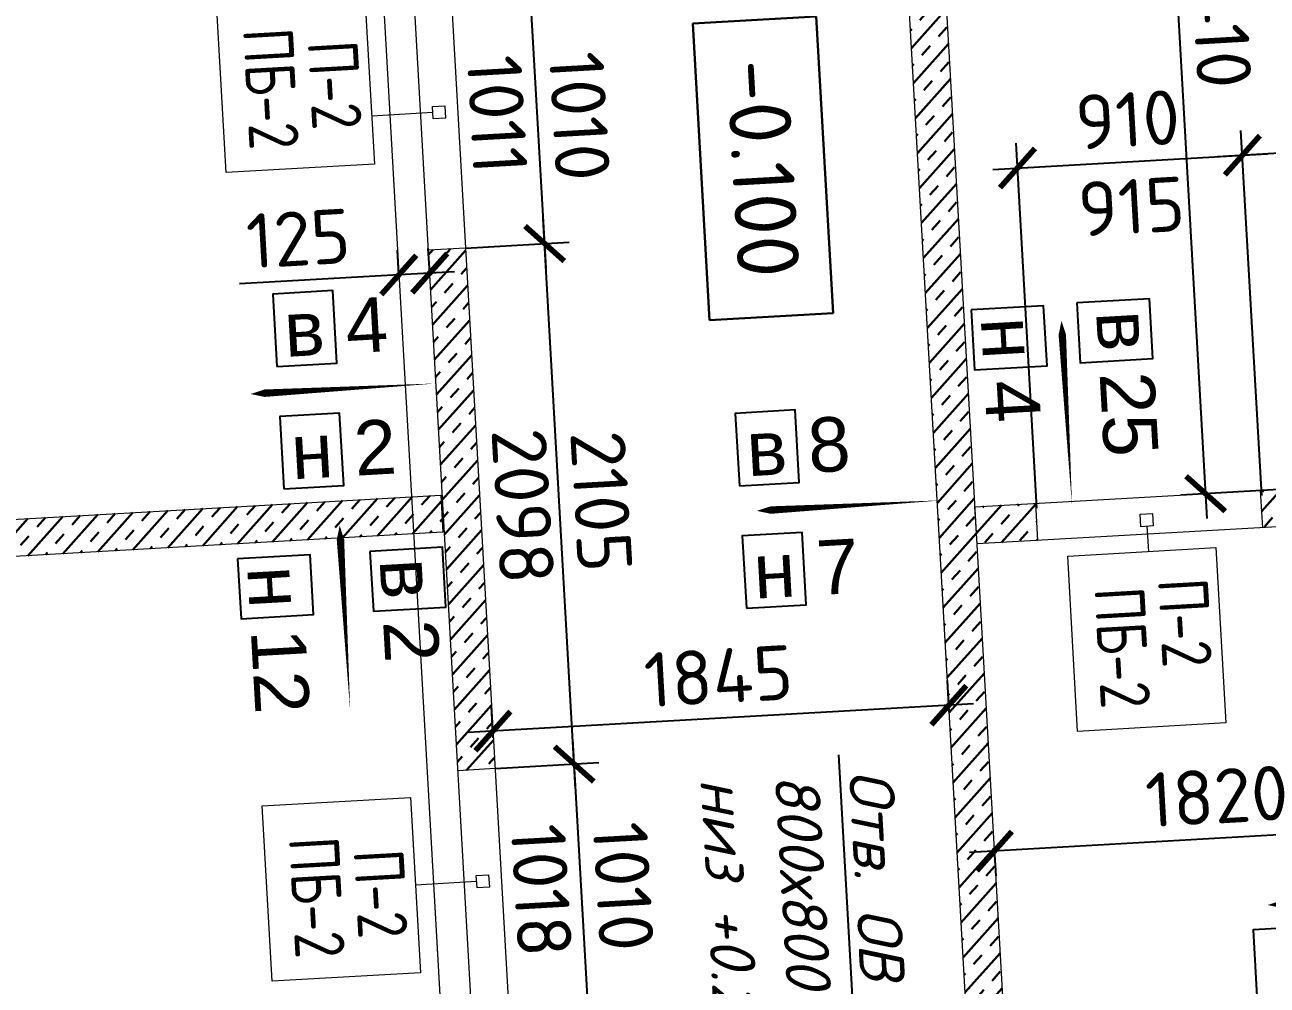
# Model space of a CAD drawing. Header units: metres. Extents: x 107714.6 to 107779.8, y 110796.6 to 110847.9.
# Drawn here: x 107722.61 to 107727.63, y 110817.9 to 110821.78 of the extents above; entities that cross this region are included whole.
import ezdxf
from ezdxf import colors
from ezdxf.entities.mleader import LeaderData, LeaderLine
from ezdxf.enums import TextEntityAlignment as Align
from ezdxf.math import Vec2, Vec3

# ---------------------------------------------------------------- set-up
doc = ezdxf.new("R2010")
doc.units = ezdxf.units.M
doc.set_wipeout_variables(frame=1)
doc.header["$PDMODE"] = 35
doc.header["$PDSIZE"] = 0.01
doc.linetypes.add('CENTER', pattern=[50.8, 31.75, -6.35, 6.35, -6.35])
for name, color, linetype, lineweight in [('0_Выноски текст', 7, 'Continuous', 9), ('Высотные отметки', 7, 'Continuous', 9), ('ОСИ', 251, 'CENTER', 18), ('Стены', 7, 'Continuous', 18), ('Стены штриховка', 7, 'Continuous', 9)]:
    doc.layers.add(name, color=color, linetype=linetype, lineweight=lineweight)
for name, color, linetype in [('2023.11.08_В_ОТКЛОНЕНИЯ', 7, 'Continuous'), ('2023.11.08_Н_ОТКЛОНЕНИЯ', 7, 'Continuous'), ('_4-3_ маркировка на кладочных планах АР', 7, 'Continuous'), ('размеры', 7, 'Continuous')]:
    doc.layers.add(name, color=color, linetype=linetype)
doc.styles.add('AxeAndPointZ', font='arial.ttf')
doc.styles.add('GOST 2.304 type A', font='isocpeur.ttf')
doc.styles.add('PDF ISOCPEUR', font='isocpeur.ttf')
doc.styles.add('PDF ISOCPEUR Italic', font='isocpeui.ttf')
doc.styles.add('стиль1', font='isocpeur.ttf')
doc.dimstyles.new('ISO-25', dxfattribs={"dimtxt": 0.22, "dimasz": 0.15, "dimexe": 0.1, "dimexo": 0, "dimgap": 0.06, "dimtad": 1, "dimdec": 0, "dimlfac": 1000, "dimtxsty": 'GOST 2.304 type A', "dimblk": 'ARCHTICK', "dimcen": 2.5, "dimdle": 0.1, "dimadec": 0, "dimazin": 0, "dimtfac": 1, "dimtdec": 0, "dimtmove": 0, "dimatfit": 3, "dimfxl": 1, "dimarcsym": 0})
doc.dimstyles.new('снизу', dxfattribs={"dimtxt": 0.22, "dimasz": 0.1, "dimexe": 0.1, "dimexo": 0, "dimgap": 0.06, "dimtad": 1, "dimdec": 0, "dimlfac": 1000, "dimtxsty": 'GOST 2.304 type A', "dimblk": 'OBLIQUE', "dimcen": 2.5, "dimdle": 0.1, "dimse1": 1, "dimse2": 1, "dimsd1": 1, "dimsd2": 1, "dimadec": 0, "dimazin": 0, "dimtfac": 1, "dimtdec": 0, "dimtofl": 0, "dimtmove": 2, "dimatfit": 3, "dimfxl": 1, "dimarcsym": 0})
pattern_1 = [(228.2530497, (108242.52607, 113595.21335), (0.0746092818, -0.0665841954), []), (228.2530497, (108242.53009, 113595.14276), (0.0746092818, -0.0665841954), [0.05, -0.05])]

# ---------------------------------------------------------------- blocks, each defined once
blk = doc.blocks.new('_ARCHTICK')
at = {"color": 0, "linetype": 'ByBlock', "const_width": 0.15}
blk.add_lwpolyline([(-0.5, -0.5), (0.5, 0.5)], dxfattribs=at)
blk = doc.blocks.new('*D200')
at = {"layer": 'Defpoints', "color": 0, "transparency": 16777216}
for p in [(107726.5269, 110818.4479), (107726.5273, 110818.4413), (107728.3511, 110818.4221)]:
    blk.add_point(p, dxfattribs=at)
at = {"layer": 'размеры', "color": 0, "lineweight": -2, "transparency": 16777216}
for p, q in [((107728.3511, 110818.4221), (107728.3384, 110818.6444)), ((107728.4439, 110818.5502), (107726.4274, 110818.4356)), ((107726.5269, 110818.4479), (107726.5329, 110818.3415))]:
    blk.add_line(p, q, dxfattribs=at)
at = {"layer": 'размеры', "color": 0, "lineweight": -2, "transparency": 16777216, "xscale": 0.15, "yscale": 0.15, "zscale": 0.15}
for p, rotation in [((107728.3441, 110818.5446), 3.253049744874268), ((107726.5273, 110818.4413), 183.2530497448743)]:
    blk.add_blockref('_ARCHTICK', p, dxfattribs=dict(at, rotation=rotation))
at = {"layer": 'размеры', "color": 0, "transparency": 16777216, "insert": (107727.426, 110818.6627), "char_height": 0.22, "attachment_point": 5, "rotation": 3.253, "style": 'GOST 2.304 type A'}
blk.add_mtext('1820', dxfattribs=at)
blk = doc.blocks.new('*D203')
at = {"layer": 'Defpoints', "color": 0, "transparency": 16777216}
for p in [(107727.2442, 110822.2905), (107726.3115, 110822.2375), (107728.0209, 110819.9207)]:
    blk.add_point(p, dxfattribs=at)
at = {"layer": 'размеры', "color": 0, "lineweight": -2, "transparency": 16777216}
for p, q in [((107727.3866, 110819.7845), (107727.2385, 110822.3903)), ((107726.3115, 110822.2375), (107727.344, 110822.2961)), ((107728.0209, 110819.9207), (107727.2811, 110819.8787))]:
    blk.add_line(p, q, dxfattribs=at)
at = {"layer": 'размеры', "color": 0, "lineweight": -2, "transparency": 16777216, "xscale": 0.15, "yscale": 0.15, "zscale": 0.15}
for p, rotation in [((107727.2442, 110822.2905), 93.25304974487426), ((107727.3809, 110819.8843), 273.2530497448743)]:
    blk.add_blockref('_ARCHTICK', p, dxfattribs=dict(at, rotation=rotation))
at = {"layer": 'размеры', "color": 0, "transparency": 16777216, "insert": (107727.4418, 110821.8097), "char_height": 0.22, "attachment_point": 5, "rotation": 273.253, "style": 'GOST 2.304 type A'}
blk.add_mtext('2410', dxfattribs=at)
blk = doc.blocks.new('*D222')
at = {"layer": 'Defpoints', "color": 0, "transparency": 16777216}
for p in [(107727.5292, 110821.2509), (107727.6073, 110819.8772), (107726.6988, 110819.8255)]:
    blk.add_point(p, dxfattribs=at)
at = {"layer": 'размеры', "color": 0, "lineweight": -2, "transparency": 16777216}
for p, q in [((107727.6073, 110819.8772), (107727.5235, 110821.3507)), ((107726.6988, 110819.8255), (107726.615, 110821.2991)), ((107726.5208, 110821.1936), (107727.6291, 110821.2566))]:
    blk.add_line(p, q, dxfattribs=at)
at = {"layer": 'размеры', "color": 0, "lineweight": -2, "transparency": 16777216, "xscale": 0.15, "yscale": 0.15, "zscale": 0.15}
for p, rotation in [((107727.5292, 110821.2509), 3.253049744874275), ((107726.6207, 110821.1993), 183.2530497448743)]:
    blk.add_blockref('_ARCHTICK', p, dxfattribs=dict(at, rotation=rotation))
at = {"layer": 'размеры', "color": 0, "transparency": 16777216, "insert": (107727.0653, 110821.3948), "char_height": 0.22, "attachment_point": 5, "rotation": 3.253, "style": 'GOST 2.304 type A'}
blk.add_mtext('910', dxfattribs=at)
blk = doc.blocks.new('*D182')
at = {"layer": 'Defpoints', "color": 0, "transparency": 16777216}
for p in [(107727.5292, 110821.2509), (107727.6073, 110819.8772), (107728.7089, 110819.8848)]:
    blk.add_point(p, dxfattribs=at)
at = {"layer": 'размеры', "color": 0, "lineweight": -2, "transparency": 16777216}
for p, q in [((107728.7089, 110819.8848), (107728.622, 110821.4132)), ((107728.7275, 110821.319), (107727.4294, 110821.2452)), ((107727.6073, 110819.8772), (107727.5235, 110821.3507))]:
    blk.add_line(p, q, dxfattribs=at)
at = {"layer": 'размеры', "color": 0, "lineweight": -2, "transparency": 16777216, "xscale": 0.15, "yscale": 0.15, "zscale": 0.15}
for p, rotation in [((107728.6277, 110821.3133), 3.253049744874268), ((107727.5292, 110821.2509), 183.2530497448743)]:
    blk.add_blockref('_ARCHTICK', p, dxfattribs=dict(at, rotation=rotation))
at = {"layer": 'размеры', "color": 0, "transparency": 16777216, "insert": (107728.0688, 110821.4518), "char_height": 0.22, "attachment_point": 5, "rotation": 3.253, "style": 'GOST 2.304 type A'}
blk.add_mtext('1100', dxfattribs=at)
blk = doc.blocks.new('*D175')
at = {"layer": 'Defpoints', "color": 0, "transparency": 16777216}
for p in [(107724.2582, 110821.8823, 21.6393), (107724.3202, 110820.8731, 21.6563), (107722.9015, 110820.7924)]:
    blk.add_point(p, dxfattribs=at)
at = {"layer": 'размеры', "color": 0, "transparency": 16777216, "insert": (107724.5189, 110821.4144), "char_height": 0.22, "attachment_point": 5, "rotation": 273.253, "style": 'GOST 2.304 type A'}
blk.add_mtext('1011', dxfattribs=at)
blk = doc.blocks.new('_Oblique')
at = {"color": 0, "linetype": 'ByBlock', "lineweight": -2}
blk.add_line((-0.5, -0.5), (0.5, 0.5), dxfattribs=at)
blk = doc.blocks.new('*D178')
at = {"layer": 'Defpoints', "color": 0, "transparency": 16777216}
for p in [(107724.4471, 110818.7794), (107722.8314, 110818.6875), (107724.5058, 110817.7634, 21.6353)]:
    blk.add_point(p, dxfattribs=at)
at = {"layer": 'размеры', "color": 0, "transparency": 16777216, "insert": (107724.6976, 110818.2821), "char_height": 0.22, "attachment_point": 5, "rotation": 273.253, "style": 'GOST 2.304 type A'}
blk.add_mtext('1018', dxfattribs=at)
blk = doc.blocks.new('*D161')
at = {"layer": 'Defpoints', "color": 0, "transparency": 16777216}
for p in [(107727.5624, 110820.5671), (107728.704, 110819.9583, 21.8153), (107727.6032, 110819.8485, 21.8343)]:
    blk.add_point(p, dxfattribs=at)
at = {"layer": 'размеры', "color": 0, "transparency": 16777216, "insert": (107728.1255, 110821.1149), "char_height": 0.22, "attachment_point": 5, "rotation": 3.253, "style": 'GOST 2.304 type A'}
blk.add_mtext('1105', dxfattribs=at)
blk = doc.blocks.new('*D162')
at = {"layer": 'Defpoints', "color": 0, "transparency": 16777216}
for p in [(107726.6232, 110820.9666), (107727.6032, 110819.8485, 21.8343), (107726.6897, 110819.7965, 21.8343)]:
    blk.add_point(p, dxfattribs=at)
at = {"layer": 'размеры', "color": 0, "transparency": 16777216, "insert": (107727.081, 110821.0442), "char_height": 0.22, "attachment_point": 5, "rotation": 3.253, "style": 'GOST 2.304 type A'}
blk.add_mtext('915', dxfattribs=at)
blk = doc.blocks.new('ОТМ')
at = {"color": 7, "transparency": 16777216}
blk.add_wipeout([(-597.7, 240.6), (602.3, 240.6), (602.3, -259.4), (-597.7, -259.4)], dxfattribs=at)
at = {"layer": 'Высотные отметки', "lineweight": 30, "transparency": 16777216}
for p, q in [((-597.7, -259.4), (-597.7, 240.6)), ((-597.7, 240.6), (602.3, 240.6)), ((602.3, 240.6), (602.3, -259.4)), ((602.3, -259.4), (-597.7, -259.4))]:
    blk.add_line(p, q, dxfattribs=at)
at = {"layer": 'Высотные отметки', "transparency": 16777216, "style": 'PDF ISOCPEUR', "flags": 8}
blk.add_attdef('ОТМ', text='', height=250, dxfattribs=at).set_placement((2.3, -9.4), align=Align.MIDDLE_CENTER)
blk = doc.blocks.new('_DOTSMALL')
at = {"color": 0, "linetype": 'ByBlock', "const_width": 0.5}
blk.add_lwpolyline([(-0.0625, 0, 1), (0.0625, 0, 1)], format="xyb", close=True, dxfattribs=at)
blk = doc.blocks.new('*D612')
at = {"layer": 'Defpoints', "color": 0, "transparency": 16777216}
for p in [(107724.5101, 110818.7747), (107724.8299, 110818.7928), (107724.5674, 110817.7663)]:
    blk.add_point(p, dxfattribs=at)
at = {"layer": 'размеры', "color": 0, "lineweight": -2, "transparency": 16777216}
for p, q in [((107724.8929, 110817.6846), (107724.8243, 110818.8927)), ((107724.5101, 110818.7747), (107724.9298, 110818.7985)), ((107724.5674, 110817.7663), (107724.9871, 110817.7901))]:
    blk.add_line(p, q, dxfattribs=at)
at = {"layer": 'размеры', "color": 0, "lineweight": -2, "transparency": 16777216, "xscale": 0.15, "yscale": 0.15, "zscale": 0.15}
for p, rotation in [((107724.8299, 110818.7928), 93.25304974487426), ((107724.8872, 110817.7845), 273.2530497448743)]:
    blk.add_blockref('_ARCHTICK', p, dxfattribs=dict(at, rotation=rotation))
at = {"layer": 'размеры', "color": 0, "transparency": 16777216, "insert": (107725.0283, 110818.2983), "char_height": 0.22, "attachment_point": 5, "rotation": 273.253, "style": 'GOST 2.304 type A'}
blk.add_mtext('1010', dxfattribs=at)
blk = doc.blocks.new('*D613')
at = {"layer": 'Defpoints', "color": 0, "transparency": 16777216}
for p in [(107724.3906, 110820.8763), (107724.7105, 110820.8944), (107724.5101, 110818.7747)]:
    blk.add_point(p, dxfattribs=at)
at = {"layer": 'размеры', "color": 0, "lineweight": -2, "transparency": 16777216}
for p, q in [((107724.8356, 110818.693), (107724.7048, 110820.9943)), ((107724.3906, 110820.8763), (107724.8103, 110820.9001)), ((107724.5101, 110818.7747), (107724.9298, 110818.7985))]:
    blk.add_line(p, q, dxfattribs=at)
at = {"layer": 'размеры', "color": 0, "lineweight": -2, "transparency": 16777216, "xscale": 0.15, "yscale": 0.15, "zscale": 0.15}
for p, rotation in [((107724.7105, 110820.8944), 93.25304974487426), ((107724.8299, 110818.7928), 273.2530497448743)]:
    blk.add_blockref('_ARCHTICK', p, dxfattribs=dict(at, rotation=rotation))
at = {"layer": 'размеры', "color": 0, "transparency": 16777216, "insert": (107724.9399, 110819.8533), "char_height": 0.22, "attachment_point": 5, "rotation": 273.253, "style": 'GOST 2.304 type A'}
blk.add_mtext('2105', dxfattribs=at)
blk = doc.blocks.new('*D614')
at = {"layer": 'Defpoints', "color": 0, "transparency": 16777216}
for p in [(107724.3333, 110821.8846), (107724.6532, 110821.9028), (107724.3906, 110820.8763)]:
    blk.add_point(p, dxfattribs=at)
at = {"layer": 'размеры', "color": 0, "lineweight": -2, "transparency": 16777216}
for p, q in [((107724.7162, 110820.7946), (107724.6475, 110822.0027)), ((107724.3333, 110821.8846), (107724.753, 110821.9085)), ((107724.3906, 110820.8763), (107724.8103, 110820.9001))]:
    blk.add_line(p, q, dxfattribs=at)
at = {"layer": 'размеры', "color": 0, "lineweight": -2, "transparency": 16777216, "xscale": 0.15, "yscale": 0.15, "zscale": 0.15}
for p, rotation in [((107724.6532, 110821.9028), 93.25304974487426), ((107724.7105, 110820.8944), 273.2530497448743)]:
    blk.add_blockref('_ARCHTICK', p, dxfattribs=dict(at, rotation=rotation))
at = {"layer": 'размеры', "color": 0, "transparency": 16777216, "insert": (107724.8515, 110821.4083), "char_height": 0.22, "attachment_point": 5, "rotation": 273.253, "style": 'GOST 2.304 type A'}
blk.add_mtext('1010', dxfattribs=at)
blk = doc.blocks.new('*D640')
at = {"layer": 'Defpoints', "color": 0, "transparency": 16777216}
for p in [(107724.3202, 110820.8731, 21.6563), (107724.5633, 110820.8869), (107724.4471, 110818.7794)]:
    blk.add_point(p, dxfattribs=at)
at = {"layer": 'размеры', "color": 0, "transparency": 16777216, "insert": (107724.6231, 110819.8343), "char_height": 0.22, "attachment_point": 5, "rotation": 273.253, "style": 'GOST 2.304 type A'}
blk.add_mtext('2098', dxfattribs=at)
blk = doc.blocks.new('*D643')
at = {"layer": 'Defpoints', "color": 0, "transparency": 16777216}
for p in [(107724.1214, 110820.7678), (107724.1214, 110820.7678), (107724.2462, 110820.7748)]:
    blk.add_point(p, dxfattribs=at)
at = {"layer": 'размеры', "color": 0, "lineweight": -2, "transparency": 16777216}
for p, q in [((107724.1214, 110820.7678), (107724.1157, 110820.8676)), ((107724.2462, 110820.7748), (107724.2405, 110820.8747)), ((107724.1214, 110820.7678), (107723.4784, 110820.7312)), ((107724.346, 110820.7805), (107724.1214, 110820.7678))]:
    blk.add_line(p, q, dxfattribs=at)
at = {"layer": 'размеры', "color": 0, "lineweight": -2, "transparency": 16777216, "xscale": 0.15, "yscale": 0.15, "zscale": 0.15}
for p, rotation in [((107724.2462, 110820.7748), 3.253049744874268), ((107724.1214, 110820.7678), 183.2530497448743)]:
    blk.add_blockref('_ARCHTICK', p, dxfattribs=dict(at, rotation=rotation))
at = {"layer": 'размеры', "color": 0, "transparency": 16777216, "insert": (107723.7154, 110820.9149), "char_height": 0.22, "attachment_point": 5, "rotation": 3.253, "style": 'GOST 2.304 type A'}
blk.add_mtext('125', dxfattribs=at)
blk = doc.blocks.new('*D645')
at = {"layer": 'Defpoints', "color": 0, "transparency": 16777216}
for p in [(107726.3451, 110819.0036), (107724.5015, 110818.9259), (107724.503, 110818.8989)]:
    blk.add_point(p, dxfattribs=at)
at = {"layer": 'размеры', "color": 0, "lineweight": -2, "transparency": 16777216}
for p, q in [((107726.3451, 110819.0036), (107726.3379, 110819.1304)), ((107726.4434, 110819.0362), (107724.4017, 110818.9202)), ((107724.503, 110818.8989), (107724.4958, 110819.0257))]:
    blk.add_line(p, q, dxfattribs=at)
at = {"layer": 'размеры', "color": 0, "lineweight": -2, "transparency": 16777216, "xscale": 0.15, "yscale": 0.15, "zscale": 0.15}
for p, rotation in [((107726.3435, 110819.0305), 3.253049744874268), ((107724.5015, 110818.9259), 183.2530497448743)]:
    blk.add_blockref('_ARCHTICK', p, dxfattribs=dict(at, rotation=rotation))
at = {"layer": 'размеры', "color": 0, "transparency": 16777216, "insert": (107725.4129, 110819.1479), "char_height": 0.22, "attachment_point": 5, "rotation": 3.253, "style": 'GOST 2.304 type A'}
blk.add_mtext('1845', dxfattribs=at)

msp = doc.modelspace()

# ---------------------------------------------------------------- hatches: boundary and pattern name
at = {"layer": 'Стены штриховка', "lineweight": 30}
h = msp.add_hatch(dxfattribs=at)
h.set_pattern_fill('ASHLER', color=256, scale=0.2, angle=183.253, pattern_type=2)
h.set_pattern_definition([(228.2530497, (108242.52619, 113595.21135), (0.0746092818, -0.0665841954), []), (228.2530497, (108242.5302, 113595.14077), (0.0746092818, -0.0665841954), [0.05, -0.05])])
h.paths.add_polyline_path([(107724.4823, 110816.5144), (107724.4738, 110816.6642), (107718.2349, 110816.3096), (107718.2434, 110816.1598)])
h.paths.add_polyline_path([(107724.2996, 110819.7292), (107724.2911, 110819.879), (107718.0521, 110819.5244), (107718.0607, 110819.3746)])
h.paths.add_polyline_path([(107724.12, 110822.9943), (107724.1115, 110823.1441), (107717.8666, 110822.7891), (107717.8751, 110822.6394)])
h = msp.add_hatch(dxfattribs=at)
h.set_pattern_fill('ASHLER', color=256, scale=0.2, angle=183.253, pattern_type=2)
h.set_pattern_definition(pattern_1)
h.paths.add_polyline_path([(107726.629, 110816.6516), (107726.3115, 110822.2375), (107726.1617, 110822.2289), (107726.4792, 110816.6431)])
h = msp.add_hatch(dxfattribs=at)
h.set_pattern_fill('ASHLER', color=256, scale=0.2, angle=183.253, pattern_type=2)
h.set_pattern_definition(pattern_1)
h.paths.add_polyline_path([(107724.5101, 110818.7747), (107724.3906, 110820.8763), (107724.2409, 110820.8678), (107724.3603, 110818.7661)])
h = msp.add_hatch(dxfattribs=at)
h.set_pattern_fill('ASHLER', color=256, scale=0.2, angle=183.253, pattern_type=2)
h.set_pattern_definition(pattern_1)
h.paths.add_polyline_path([(107728.7131, 110819.8099), (107728.7046, 110819.9597), (107727.6014, 110819.897), (107727.6099, 110819.7472)])
h = msp.add_hatch(dxfattribs=at)
h.set_pattern_fill('ASHLER', color=256, scale=0.2, angle=183.253, pattern_type=2)
h.set_pattern_definition(pattern_1)
h.paths.add_polyline_path([(107726.7014, 110819.6955), (107726.6929, 110819.8453), (107726.449, 110819.8315), (107726.4575, 110819.6817)])

# ---------------------------------------------------------------- linework, layer by layer
at = {"layer": '2023.11.08_В_ОТКЛОНЕНИЯ'}
for points in [[(107723.6293, 110820.3979), (107723.8709, 110820.4116), (107723.8543, 110820.7044), (107723.6126, 110820.6907), (107723.6293, 110820.3979)], [(107726.8608, 110820.6548), (107726.8745, 110820.4132), (107727.1673, 110820.4298), (107727.1536, 110820.6714), (107726.8608, 110820.6548)], [(107725.4974, 110819.9159), (107725.739, 110819.9296), (107725.7224, 110820.2225), (107725.4808, 110820.2087), (107725.4974, 110819.9159)], [(107724.005, 110819.6517), (107724.0187, 110819.4101), (107724.3116, 110819.4267), (107724.2978, 110819.6683), (107724.005, 110819.6517)]]:
    msp.add_lwpolyline(points, dxfattribs=at)
for points in [[(107726.8412, 110819.8336, 0, 0, 0), (107726.7986, 110820.5824, 0, 0.16, 0), (107726.8156, 110820.2829, 0.03, 0.03, 0), (107726.8412, 110819.8336, 0, 0, 0)], [(107724.2715, 110820.3295, 0, 0, 0), (107723.5227, 110820.2869, 0, 0.16, 0), (107723.8222, 110820.304, 0.03, 0.03, 0), (107724.2715, 110820.3295, 0, 0, 0)], [(107726.3166, 110819.8576, 0, 0, 0), (107725.5678, 110819.815, 0, 0.16, 0), (107725.8673, 110819.8321, 0.03, 0.03, 0), (107726.3166, 110819.8576, 0, 0, 0)], [(107723.925, 110819.0068, 0, 0, 0), (107723.8825, 110819.7556, 0, 0.16, 0), (107723.8995, 110819.4561, 0.03, 0.03, 0), (107723.925, 110819.0068, 0, 0, 0)]]:
    msp.add_lwpolyline(points, format="xyseb", dxfattribs=at)
at = {"layer": '2023.11.08_Н_ОТКЛОНЕНИЯ'}
for points in [[(107726.8412, 110819.8336, 0, 0, 0), (107726.7986, 110820.5824, 0, 0.16, 0), (107726.8156, 110820.2829, 0.03, 0.03, 0), (107726.8412, 110819.8336, 0, 0, 0)], [(107724.2715, 110820.3295, 0, 0, 0), (107723.5227, 110820.2869, 0, 0.16, 0), (107723.8222, 110820.304, 0.03, 0.03, 0), (107724.2715, 110820.3295, 0, 0, 0)], [(107726.3166, 110819.8576, 0, 0, 0), (107725.5678, 110819.815, 0, 0.16, 0), (107725.8673, 110819.8321, 0.03, 0.03, 0), (107726.3166, 110819.8576, 0, 0, 0)], [(107728.38, 110818.2662, 0, 0, 0), (107727.6312, 110818.2237, 0, 0.16, 0), (107727.9307, 110818.2407, 0.03, 0.03, 0), (107728.38, 110818.2662, 0, 0, 0)]]:
    msp.add_lwpolyline(points, format="xyseb", dxfattribs=at)
for points in [[(107726.4335, 110820.6263), (107726.4472, 110820.3847), (107726.74, 110820.4013), (107726.7263, 110820.6429), (107726.4335, 110820.6263)], [(107723.6574, 110819.9037), (107723.899, 110819.9174), (107723.8823, 110820.2102), (107723.6407, 110820.1965), (107723.6574, 110819.9037)], [(107725.5255, 110819.4217), (107725.7671, 110819.4354), (107725.7505, 110819.7283), (107725.5089, 110819.7145), (107725.5255, 110819.4217)], [(107723.4702, 110819.6213), (107723.484, 110819.3797), (107723.7768, 110819.3963), (107723.7631, 110819.6379), (107723.4702, 110819.6213)], [(107727.5889, 110817.8303), (107727.8305, 110817.8441), (107727.8139, 110818.1369), (107727.5723, 110818.1232), (107727.5889, 110817.8303)]]:
    msp.add_lwpolyline(points, dxfattribs=at)
at = {"layer": '_4-3_ маркировка на кладочных планах АР', "linetype": 'Continuous', "lineweight": 0}
for p, q in [((107723.9828, 110821.9237), (107724.0231, 110821.2155)), ((107723.4241, 110821.1814), (107723.3838, 110821.8896)), ((107724.2594, 110821.4233), (107724.0121, 110821.4092)), ((107724.258, 110821.4482), (107724.3079, 110821.451)), ((107724.2608, 110821.3983), (107724.258, 110821.4482)), ((107724.3079, 110821.451), (107724.3107, 110821.4011)), ((107724.3107, 110821.4011), (107724.2608, 110821.3983)), ((107724.0231, 110821.2155), (107723.4241, 110821.1814)), ((107727.1159, 110819.8012), (107727.1658, 110819.804)), ((107727.1188, 110819.7513), (107727.1159, 110819.8012)), ((107727.1658, 110819.804), (107727.1687, 110819.7541)), ((107727.1687, 110819.7541), (107727.1188, 110819.7513)), ((107727.1437, 110819.7527), (107727.1495, 110819.6513)), ((107726.8235, 110819.6328), (107727.4226, 110819.6669)), ((107727.4226, 110819.6669), (107727.4628, 110818.9586)), ((107726.8638, 110818.9246), (107726.8235, 110819.6328)), ((107727.4628, 110818.9586), (107726.8638, 110818.9246)), ((107723.5694, 110818.6243), (107724.1684, 110818.6583)), ((107724.1684, 110818.6583), (107724.2087, 110817.9501)), ((107723.6097, 110817.916), (107723.5694, 110818.6243)), ((107724.4359, 110818.3183), (107724.1886, 110818.3042)), ((107724.4345, 110818.3432), (107724.4844, 110818.3461)), ((107724.4373, 110818.2933), (107724.4345, 110818.3432)), ((107724.4844, 110818.3461), (107724.4872, 110818.2961)), ((107724.4872, 110818.2961), (107724.4373, 110818.2933)), ((107724.2087, 110817.9501), (107723.6097, 110817.916))]:
    msp.add_line(p, q, dxfattribs=at)
at = {"layer": 'ОСИ'}
msp.add_line((107722.7697, 110844.5498), (107725.4628, 110797.1672), dxfattribs=at)
at = {"layer": 'Стены'}
for points in [[(107725.9168, 110829.1812), (107727.6408, 110798.8502), (107727.491, 110798.8417), (107725.7671, 110829.1727)], [(107724.0998, 110825.993), (107725.3099, 110804.7024), (107725.1602, 110804.6939), (107723.9501, 110825.9845)], [(107730.302, 110820.0504), (107730.3106, 110819.9006), (107726.4575, 110819.6816), (107726.449, 110819.8314)], [(107724.2911, 110819.879), (107724.2996, 110819.7292), (107718.0607, 110819.3746), (107718.0521, 110819.5244)]]:
    msp.add_lwpolyline(points, close=True, dxfattribs=at)
for points in [[(107724.3906, 110820.8763), (107724.2409, 110820.8678)], [(107724.3906, 110820.8763), (107724.2409, 110820.8678)], [(107727.6014, 110819.897), (107727.6099, 110819.7472)], [(107726.6929, 110819.8453), (107726.7014, 110819.6955)], [(107724.5101, 110818.7747), (107724.3603, 110818.7661)]]:
    msp.add_lwpolyline(points, dxfattribs=at)

# ---------------------------------------------------------------- texts
at = {"layer": '2023.11.08_В_ОТКЛОНЕНИЯ', "style": 'AxeAndPointZ'}
for s, rotation, p in [('в 4', 3.253, (107723.6638, 110820.4366)), ('в 25', 273.253, (107726.9382, 110820.6182)), ('в 8', 3.253, (107725.532, 110819.9546)), ('в 2', 273.253, (107724.0437, 110819.6171))]:
    msp.add_text(s, height=0.22, rotation=rotation, dxfattribs=at).set_placement(p)
at = {"layer": '2023.11.08_Н_ОТКЛОНЕНИЯ', "style": 'AxeAndPointZ'}
for s, rotation, p in [('н 4', 273.253, (107726.4722, 110820.5917)), ('н 2', 3.253, (107723.6919, 110819.9424)), ('н 7', 3.253, (107725.5601, 110819.4604)), ('н 12', 273.253, (107723.5089, 110819.5867))]:
    msp.add_text(s, height=0.22, rotation=rotation, dxfattribs=at).set_placement(p)
at = {"layer": '_4-3_ маркировка на кладочных планах АР', "lineweight": 5, "char_height": 0.2, "attachment_point": 2, "rotation": 273.253, "style": 'стиль1'}
for s, insert in [('\\A1;\\pxqc,t0,20;{\\W0.8;ПБ-2 \\H0.66x;\\S^  ;\\S^  ;}', (107723.7117, 110821.4075)), ('\\A1;\\pxqc,t0,20;{\\W0.8;П-2 \\H0.66x;\\S^  ;\\S^  ;}', (107723.9693, 110821.4221)), ('\\A1;\\pxqc,t0,20;{\\W0.8;П-2 \\H0.66x;\\S^  ;\\S^  ;}', (107727.4041, 110819.2513)), ('\\A1;\\pxqc,t0,20;{\\W0.8;ПБ-2 \\H0.66x;\\S^  ;\\S^  ;}', (107727.1514, 110819.1506)), ('\\A1;\\pxqc,t0,20;{\\W0.8;ПБ-2 \\H0.66x;\\S^  ;\\S^  ;}', (107723.8973, 110818.1421)), ('\\A1;\\pxqc,t0,20;{\\W0.8;П-2 \\H0.66x;\\S^  ;\\S^  ;}', (107724.1549, 110818.1567))]:
    msp.add_mtext(s, dxfattribs=dict(at, insert=insert))

# ---------------------------------------------------------------- dimensions: what is measured, and where the dimension line sits
at = {"layer": 'размеры'}
dim = msp.add_linear_dim(base=(107727.2442, 110822.2905), p1=(107728.0209, 110819.9207), p2=(107726.3115, 110822.2375), angle=273.253, dimstyle='ISO-25', override={"dimtmove": 1}, dxfattribs=at)
dim.commit()
dim.dimension.update_dxf_attribs({"geometry": '*D203', "text_midpoint": (107727.272, 110821.8001), "dimtype": 160})
for base, p1, p2, angle, picture, middle in [((107724.6532, 110821.9028), (107724.3906, 110820.8763), (107724.3333, 110821.8846), 273.253, '*D614', (107724.8515, 110821.4083)), ((107724.7105, 110820.8944), (107724.5101, 110818.7747), (107724.3906, 110820.8763), 273.253, '*D613', (107724.9399, 110819.8533)), ((107724.8299, 110818.7928), (107724.5674, 110817.7663), (107724.5101, 110818.7747), 273.253, '*D612', (107725.0283, 110818.2983)), ((107726.5273, 110818.4413), (107728.3511, 110818.4221), (107726.5269, 110818.4479), 3.253, '*D200', (107727.426, 110818.6627))]:
    dim = msp.add_linear_dim(base=base, p1=p1, p2=p2, angle=angle, dimstyle='ISO-25', override={"dimtmove": 1}, dxfattribs=at)
    dim.commit()
    dim.dimension.update_dxf_attribs({"geometry": picture, "text_midpoint": middle})
for base, p1, p2, angle, dimstyle, picture, middle in [((107722.9015, 110820.7924), (107724.2582, 110821.8823, 21.6393), (107724.3202, 110820.8731, 21.6563), 273.253, 'снизу', '*D175', (107724.5189, 110821.4144)), ((107727.5624, 110820.5671), (107728.704, 110819.9583, 21.8153), (107727.6032, 110819.8485, 21.8343), 3.253, 'снизу', '*D161', (107728.1255, 110821.1149)), ((107726.6232, 110820.9666), (107727.6032, 110819.8485, 21.8343), (107726.6897, 110819.7965, 21.8343), 3.253, 'снизу', '*D162', (107727.081, 110821.0442)), ((107724.5633, 110820.8869), (107724.4471, 110818.7794), (107724.3202, 110820.8731, 21.6563), 273.253, 'снизу', '*D640', (107724.6231, 110819.8343)), ((107724.5015, 110818.9259), (107726.3451, 110819.0036), (107724.503, 110818.8989), 3.253, 'ISO-25', '*D645', (107725.4225, 110818.9782)), ((107722.8314, 110818.6875), (107724.5058, 110817.7634, 21.6353), (107724.4471, 110818.7794), 273.253, 'снизу', '*D178', (107724.6976, 110818.2821))]:
    dim = msp.add_linear_dim(base=base, p1=p1, p2=p2, angle=angle, dimstyle=dimstyle, dxfattribs=at)
    dim.commit()
    dim.dimension.update_dxf_attribs({"geometry": picture, "text_midpoint": middle, "dimtype": 160})
for base, p1, p2, picture, middle in [((107727.5292, 110821.2509), (107728.7089, 110819.8848), (107727.6073, 110819.8772), '*D182', (107728.0688, 110821.4518)), ((107727.5292, 110821.2509), (107726.6988, 110819.8255), (107727.6073, 110819.8772), '*D222', (107727.0653, 110821.3948)), ((107724.1214, 110820.7678), (107724.2462, 110820.7748), (107724.1214, 110820.7678), '*D643', (107723.7154, 110820.9149))]:
    dim = msp.add_linear_dim(base=base, p1=p1, p2=p2, angle=3.253, dimstyle='ISO-25', dxfattribs=at)
    dim.commit()
    dim.dimension.update_dxf_attribs({"geometry": picture, "text_midpoint": middle})

# ---------------------------------------------------------------- leaders
at = {"layer": '0_Выноски текст'}
ml = msp.add_multileader_mtext('Standard', dxfattribs=at)
ml.set_content('Отв. ОВ\\P800х800(h)\\Pниз +0.200', color=256, style='PDF ISOCPEUR Italic')
ml.set_leader_properties()
ml.set_arrow_properties(name='DOTSMALL')
ml.build(insert=Vec2(0, 0))
ml.multileader.update_dxf_attribs({"text_left_attachment_type": 6, "text_right_attachment_type": 6, "dogleg_length": 0.36, "arrow_head_size": 0.1})
ctx = ml.context
ctx.base_point, ctx.char_height, ctx.arrow_head_size, ctx.landing_gap_size, ctx.plane_origin, ctx.plane_x_axis, ctx.plane_y_axis = Vec3(107725.9016, 110818.7805, 3.965), 0.18, 0.1, 0.015, Vec3(107726.4997, 110818.0993, 3.965), Vec3(0.056746, -0.998389), Vec3(0.998389, 0.056746)
ctx.left_attachment, ctx.right_attachment = 6, 6
notes = []
notes.append((ctx, [(1, (1, 1, 0), (107725.9716, 110817.5488, 3.965), (-0.056746, 0.998389), 0.00036, [(0, [(107726.5021, 110816.2407, 3.965)], 0, [])])]))
ctx.mtext.insert, ctx.mtext.text_direction, ctx.mtext.flow_direction = Vec3(107726.1181, 110818.7777, 3.965), Vec3(0.056746, -0.998389), 5
for ctx, leaders in notes:
    for number, flags, end, landing, length, lines in leaders:
        leader = LeaderData()
        leader.index, (leader.has_last_leader_line, leader.has_dogleg_vector, leader.attachment_direction) = number, flags
        leader.last_leader_point, leader.dogleg_vector, leader.dogleg_length = Vec3(end), Vec3(landing), length
        for number, points, colour, breaks in lines:
            line = LeaderLine()
            line.index, line.vertices, line.color, line.breaks = number, Vec3.list(points), colors.encode_raw_color(colour), breaks
            leader.lines.append(line)
        ctx.leaders.append(leader)

# ---------------------------------------------------------------- next in the draw order: block references
at = {"layer": 'Высотные отметки'}
ref = msp.add_blockref('ОТМ', (107725.6017, 110821.2009), dxfattribs=dict(at, xscale=0.001, yscale=0.001, zscale=0.001, rotation=273.2530497448743))
ref.add_attrib('ОТМ', '-0.100', dxfattribs={"height": 0.25, "rotation": 273.2531, "style": 'PDF ISOCPEUR'}).set_placement((107725.5925, 110821.1981), align=Align.MIDDLE_CENTER)

doc.saveas('drawing.dxf')
